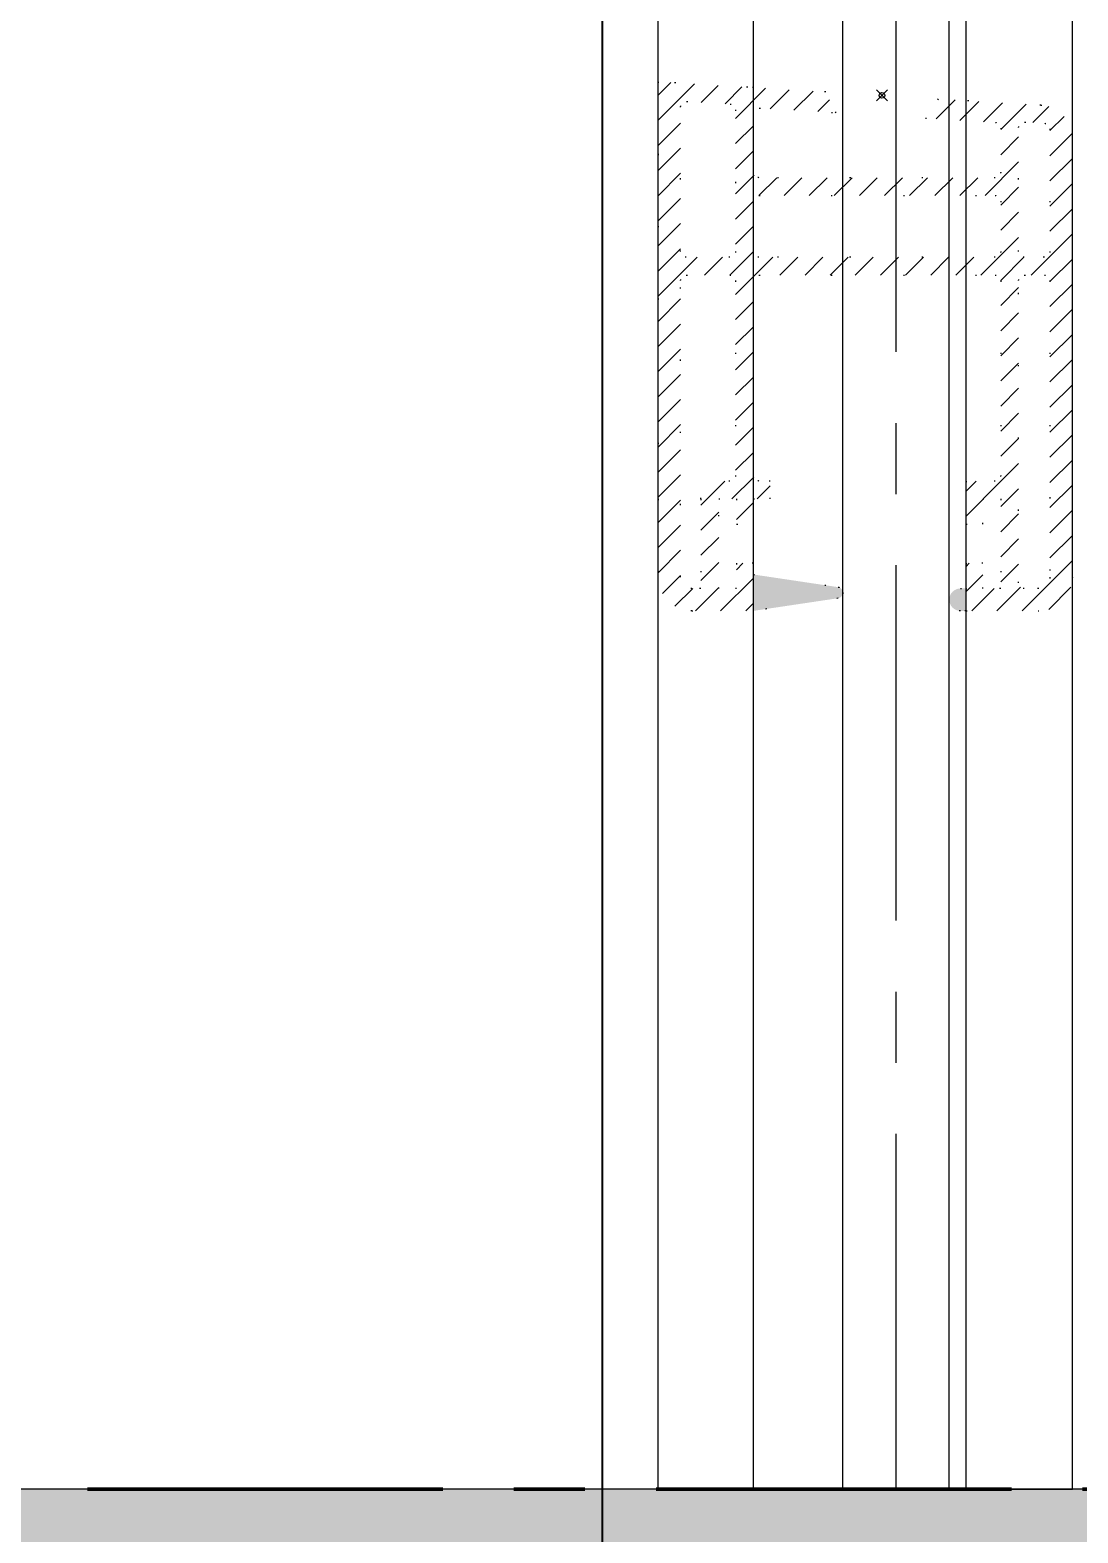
# Model space of a CAD drawing. Header units: millimetres. Extents: x -20000 to 230000, y -17405 to 25402.
# Drawn here: x 133466.4 to 133560, y -3992.6 to -3858.4 of the extents above; entities that cross this region are included whole.
import ezdxf

# ---------------------------------------------------------------- set-up
doc = ezdxf.new("R2010")
doc.units = ezdxf.units.MM
doc.header["$PDMODE"] = 35
doc.header["$PDSIZE"] = 0.5
doc.linetypes.add('AXES', pattern=[50.8, 31.75, -6.35, 6.35, -6.35])
doc.linetypes.add('POINTILLE', pattern=[6.35, 0, -6.35])
doc.layers.get('0').update_dxf_attribs({"lineweight": 13})
doc.layers.get('Defpoints').update_dxf_attribs({"true_color": 0xc2a584})
doc.layers.add('0 - Invisible', color=43, linetype='Continuous', lineweight=0, plot=False)
for name, color, linetype, lineweight in [('1 - Axe', 1, 'AXES', 0), ('1 - BETON', 251, 'Continuous', 25), ('1 - Cotation', 32, 'Continuous', 13), ('1 - Joint', 7, 'Continuous', 13), ('1 - PVC', 7, 'Continuous', 13)]:
    doc.layers.add(name, color=color, linetype=linetype, lineweight=lineweight)
doc.layers.add('1 - Cache', color=7, linetype='Continuous', lineweight=0, true_color=0xffffff)
doc.styles.add('Texte Poralu', font='tahomabd.ttf')
doc.dimstyles.new('100 - 1000', dxfattribs={"dimtxt": 15, "dimasz": 15, "dimexe": 5, "dimexo": 2.5, "dimgap": 8, "dimtad": 1, "dimdec": 1, "dimtxsty": 'Texte Poralu', "dimcen": 10, "dimazin": 0, "dimtfac": 1, "dimtdec": 1, "dimtmove": 0, "dimatfit": 3, "dimfxl": 1, "dimarcsym": 0})
doc.dimstyles.new('30 - 1000', dxfattribs={"dimtxt": 10, "dimasz": 10, "dimexe": 5, "dimexo": 2.5, "dimgap": 5, "dimtad": 1, "dimdec": 1, "dimtxsty": 'Texte Poralu', "dimcen": 5, "dimazin": 0, "dimtfac": 1, "dimtdec": 1, "dimtmove": 0, "dimatfit": 3, "dimfxl": 1, "dimarcsym": 0})

# ---------------------------------------------------------------- blocks, each defined once
blk = doc.blocks.new('*D953')
at = {"layer": 'Defpoints', "color": 0, "lineweight": -2, "transparency": 16777216}
blk.add_line((134840, -3795.67), (134875.99, -3795.67), dxfattribs=at)
at = {"layer": 'Defpoints', "color": 0, "transparency": 16777216}
for p in [(134837.5, -3795.67), (134837.5, -3795.67), (130000, -6005.67)]:
    blk.add_point(p, dxfattribs=at)
at = {"layer": 'Defpoints', "color": 0, "transparency": 16777216, "insert": (134859.25, -3785.46), "char_height": 10, "attachment_point": 5, "style": 'Texte Poralu'}
blk.add_mtext('2210', dxfattribs=at)
blk = doc.blocks.new('*D954')
at = {"layer": 'Defpoints', "color": 0, "lineweight": -2, "transparency": 16777216}
blk.add_line((135120, -3615.67), (135155.99, -3615.67), dxfattribs=at)
at = {"layer": 'Defpoints', "color": 0, "transparency": 16777216}
for p in [(135117.5, -3615.67), (135117.5, -3615.67), (130000, -6005.67)]:
    blk.add_point(p, dxfattribs=at)
at = {"layer": 'Defpoints', "color": 0, "transparency": 16777216, "insert": (135139.25, -3605.46), "char_height": 10, "attachment_point": 5, "style": 'Texte Poralu'}
blk.add_mtext('2390', dxfattribs=at)
blk = doc.blocks.new('*D955')
at = {"layer": 'Defpoints', "color": 0, "lineweight": -2, "transparency": 16777216}
blk.add_line((135420, -3505.67), (135455.99, -3505.67), dxfattribs=at)
at = {"layer": 'Defpoints', "color": 0, "transparency": 16777216}
for p in [(135417.5, -3505.67), (135417.5, -3505.67), (130000, -6005.67)]:
    blk.add_point(p, dxfattribs=at)
at = {"layer": 'Defpoints', "color": 0, "transparency": 16777216, "insert": (135439.25, -3495.46), "char_height": 10, "attachment_point": 5, "style": 'Texte Poralu'}
blk.add_mtext('2500', dxfattribs=at)
blk = doc.blocks.new('*D956')
at = {"layer": 'Defpoints', "color": 0, "lineweight": -2, "transparency": 16777216}
blk.add_line((134750, -3805.67), (134785.99, -3805.67), dxfattribs=at)
at = {"layer": 'Defpoints', "color": 0, "transparency": 16777216}
for p in [(134747.5, -3805.67), (134747.5, -3805.67), (130000, -6005.67)]:
    blk.add_point(p, dxfattribs=at)
at = {"layer": 'Defpoints', "color": 0, "transparency": 16777216, "insert": (134769.25, -3795.46), "char_height": 10, "attachment_point": 5, "style": 'Texte Poralu'}
blk.add_mtext('2200', dxfattribs=at)
blk = doc.blocks.new('*D1790')
at = {"layer": '1 - Cotation', "color": 0, "lineweight": -2, "transparency": 16777216}
for p, q in [((133520, -3805.67), (133867.5, -3805.67)), ((133862.5, -3820.67), (133862.5, -4391.27)), ((133620, -4406.27), (133867.5, -4406.27))]:
    blk.add_line(p, q, dxfattribs=at)
at = {"layer": '1 - Cotation', "color": 0, "transparency": 16777216}
for points in [[(133860, -3820.67), (133865, -3820.67), (133862.5, -3805.67)], [(133860, -4391.27), (133865, -4391.27), (133862.5, -4406.27)]]:
    blk.add_solid(points, dxfattribs=at)
at = {"layer": 'Defpoints', "color": 0, "transparency": 16777216}
for p in [(133517.5, -3805.67), (133617.5, -4406.27), (133862.5, -4406.27)]:
    blk.add_point(p, dxfattribs=at)
at = {"layer": '1 - Cotation', "color": 0, "transparency": 16777216, "insert": (133847, -4105.97), "char_height": 15, "attachment_point": 5, "rotation": 90, "style": 'Texte Poralu'}
blk.add_mtext('H', dxfattribs=at)
blk = doc.blocks.new('Rehau - Coulisse C3')
at = {"layer": '1 - Joint', "linetype": 'ByBlock'}
for points in [[(47.27, -8.5), (44.02, -8.5), (45.15, -16.07, 0.371453), (45.64, -16.5, 0.371453), (46.14, -16.07)], [(46.27, -26, 0.414214), (45.27, -27), (45.27, -27.5), (47.27, -27.5), (47.27, -27, 0.414214)]]:
    blk.add_hatch(color=256, dxfattribs=at).paths.add_polyline_path(points)
at = {"layer": '1 - PVC', "linetype": 'ByBlock'}
h = blk.add_hatch(dxfattribs=at)
h.set_pattern_fill('ANSI31', color=256, scale=0.5, style=0)
h.paths.add_polyline_path([(44.27, 0), (37.27, 0), (0, 0), (0.49, -8), (0.91, -14.96), (2.77, -15.89), (2.36, -9.03, -0.432221), (2.85, -8.5), (8.07, -8.5, -0.414214), (8.57, -9), (8.57, -30.1, -0.414214), (8.07, -30.6), (4.15, -30.6, -0.396433), (3.65, -30.13), (3.26, -23.87), (1.53, -25.02), (2.09, -34.18, 0.396433), (5.09, -37), (44.27, -37, 0.414214), (47.27, -34), (47.27, -27.5), (45.27, -27.5), (43.02, -27.5), (43.02, -29), (45.27, -29), (45.27, -30.6), (37.27, -30.6), (37.27, -29), (39.52, -29), (39.52, -27.5), (35.67, -27.5), (35.67, -30.1, -0.414214), (35.17, -30.6), (17.77, -30.6, -0.414214), (17.27, -30.1), (17.27, -9, -0.414214), (17.77, -8.5), (35.17, -8.5, -0.414214), (35.67, -9), (35.67, -10), (37.27, -10), (37.27, -8.5), (39.52, -8.5), (39.52, -7), (37.27, -7), (37.27, -5.4), (45.27, -5.4), (45.27, -7), (43.02, -7), (43.02, -8.5), (44.02, -8.5), (47.27, -8.5), (47.27, -3, 0.414214)])
h.paths.add_polyline_path([(17.77, -2), (44.27, -2, -0.414214), (45.27, -3), (45.27, -3.8), (37.27, -3.8, 0.414214), (35.67, -5.4), (35.67, -6.4, -0.414214), (35.17, -6.9), (17.77, -6.9, -0.414214), (17.27, -6.4), (17.27, -2.5, -0.414214)], flags=16)
h.paths.add_polyline_path([(15.67, -2.5), (15.67, -6.4, -0.414214), (15.17, -6.9), (2.5, -6.9, -0.396433), (2, -6.43), (1.76, -2.53, -0.432221), (2.26, -2), (15.17, -2, -0.414214)], flags=16)
h.paths.add_polyline_path([(15.67, -9), (15.67, -30.1, -0.414214), (15.17, -30.6), (10.67, -30.6, -0.414214), (10.17, -30.1), (10.17, -9, -0.414214), (10.67, -8.5), (15.17, -8.5, -0.414214)], flags=16)
h.paths.add_polyline_path([(17.77, -32.2), (44.77, -32.2, -0.414214), (45.27, -32.7), (45.27, -34, -0.414214), (44.27, -35), (17.77, -35, -0.414214), (17.27, -34.5), (17.27, -32.7, -0.414214)], flags=16)
h.paths.add_polyline_path([(15.17, -32.2, -0.414214), (15.67, -32.7), (15.67, -34.5, -0.414214), (15.17, -35), (4.21, -35, -0.396433), (3.71, -34.53), (3.6, -32.73, -0.432221), (4.1, -32.2)], flags=16)
at = {"layer": '0 - Invisible'}
blk.add_point((1.22, -19.99), dxfattribs=at)
at = {"layer": '1 - Joint', "linetype": 'ByBlock'}
for p, q in [((44.02, -8.5), (47.27, -8.5)), ((44.02, -8.5), (45.15, -16.07)), ((46.14, -16.07), (47.27, -8.5)), ((45.27, -27), (45.27, -27.5)), ((45.27, -27.5), (47.27, -27.5)), ((47.27, -27.5), (47.27, -27))]:
    blk.add_line(p, q, dxfattribs=at)
for centre, radius, start, end in [((45.64, -16), 0.5, 188.4894, 270), ((45.64, -16), 0.5, 270, 351.5106), ((46.27, -27), 1, 90, 180), ((46.27, -27), 1, 0, 90)]:
    blk.add_arc(centre, radius, start, end, dxfattribs=at)
at = {"layer": '1 - PVC', "linetype": 'ByBlock'}
for points in [[(47.27, -27.5), (47.27, -34, -0.414214), (44.27, -37), (5.09, -37, -0.396433), (2.09, -34.18), (1.53, -25.02), (3.26, -23.87), (3.65, -30.13, 0.396433), (4.15, -30.6), (8.07, -30.6, 0.414214), (8.57, -30.1), (8.57, -9, 0.414214), (8.07, -8.5), (2.85, -8.5, 0.432221), (2.36, -9.03), (2.77, -15.89), (0.91, -14.96), (0.49, -8), (0, 0), (37.27, 0), (44.27, 0, -0.414214), (47.27, -3), (47.27, -8.5)], [(44.02, -8.5), (43.02, -8.5), (43.02, -7), (45.27, -7), (45.27, -5.4), (37.27, -5.4), (37.27, -7), (39.52, -7), (39.52, -8.5), (37.27, -8.5), (37.27, -10), (35.67, -10), (35.67, -9, 0.414214), (35.17, -8.5), (17.77, -8.5, 0.414214), (17.27, -9), (17.27, -30.1, 0.414214), (17.77, -30.6), (35.17, -30.6, 0.414214), (35.67, -30.1), (35.67, -27.5), (39.52, -27.5), (39.52, -29), (37.27, -29), (37.27, -30.6), (45.27, -30.6), (45.27, -29), (43.02, -29), (43.02, -27.5), (45.27, -27.5)]]:
    blk.add_lwpolyline(points, format="xyb", dxfattribs=at)
for points in [[(1.76, -2.53), (2, -6.43, 0.396433), (2.5, -6.9), (15.17, -6.9, 0.414214), (15.67, -6.4), (15.67, -2.5, 0.414214), (15.17, -2), (2.26, -2, 0.432221)], [(37.27, -3.8), (45.27, -3.8), (45.27, -3, 0.414214), (44.27, -2), (17.77, -2, 0.414214), (17.27, -2.5), (17.27, -6.4, 0.414214), (17.77, -6.9), (35.17, -6.9, 0.414214), (35.67, -6.4), (35.67, -5.4, -0.414214)], [(10.67, -8.5, 0.414214), (10.17, -9), (10.17, -30.1, 0.414214), (10.67, -30.6), (15.17, -30.6, 0.414214), (15.67, -30.1), (15.67, -9, 0.414214), (15.17, -8.5)], [(3.71, -34.53, 0.396433), (4.21, -35), (15.17, -35, 0.414214), (15.67, -34.5), (15.67, -32.7, 0.414214), (15.17, -32.2), (4.1, -32.2, 0.432221), (3.6, -32.73)], [(44.77, -32.2), (17.77, -32.2, 0.414214), (17.27, -32.7), (17.27, -34.5, 0.414214), (17.77, -35), (44.27, -35, 0.414214), (45.27, -34), (45.27, -32.7, 0.414214)]]:
    blk.add_lwpolyline(points, format="xyb", close=True, dxfattribs=at)
blk = doc.blocks.new('*U1771')
at = {"layer": '1 - Axe'}
blk.add_line((26.25, -193.06), (26.25, -20), dxfattribs=at)
at = {"layer": '1 - Joint'}
for p, q in [((21.5, -193.06), (21.5, -20)), ((31, -193.06), (31, -20))]:
    blk.add_line(p, q, dxfattribs=at)
at = {"layer": '1 - PVC'}
for p, q in [((5, -193.06), (5, -20)), ((13.5, -193.06), (13.5, -20)), ((32.5, -193.06), (32.5, -20)), ((42, -193.06), (42, -20)), ((5, -193.06), (42, -193.06))]:
    blk.add_line(p, q, dxfattribs=at)
at = {"linetype": 'POINTILLE', "xscale": -1, "rotation": 90}
blk.add_blockref('Rehau - Coulisse C3', (5, -67.32), dxfattribs=at)
blk = doc.blocks.new('*U439')
at = {"layer": '1 - Cache'}
blk.add_hatch(color=256, dxfattribs=at).paths.add_polyline_path([(-20, -10), (420, -10), (420, 10), (-20, 10)])
at = {"layer": '0 - Invisible'}
blk.add_lwpolyline([(-20, -10), (420, -10), (420, 10), (-20, 10)], close=True, dxfattribs=at)
at = {"layer": '1 - Axe', "lineweight": 50}
blk.add_line((-20, 10), (420, 10), dxfattribs=at)
blk = doc.blocks.new('*D1783')
at = {"layer": 'Defpoints', "color": 0, "lineweight": -2, "transparency": 16777216}
blk.add_line((133620, -3615.67), (133655.99, -3615.67), dxfattribs=at)
at = {"layer": 'Defpoints', "color": 0, "transparency": 16777216}
for p in [(133617.5, -3615.67), (133617.5, -3615.67), (128500, -6005.67)]:
    blk.add_point(p, dxfattribs=at)
at = {"layer": 'Defpoints', "color": 0, "transparency": 16777216, "insert": (133639.25, -3605.46), "char_height": 10, "attachment_point": 5, "style": 'Texte Poralu'}
blk.add_mtext('2390', dxfattribs=at)
blk = doc.blocks.new('*D1784')
at = {"layer": 'Defpoints', "color": 0, "lineweight": -2, "transparency": 16777216}
blk.add_line((133920, -3505.67), (133955.99, -3505.67), dxfattribs=at)
at = {"layer": 'Defpoints', "color": 0, "transparency": 16777216}
for p in [(133917.5, -3505.67), (133917.5, -3505.67), (128500, -6005.67)]:
    blk.add_point(p, dxfattribs=at)
at = {"layer": 'Defpoints', "color": 0, "transparency": 16777216, "insert": (133939.25, -3495.46), "char_height": 10, "attachment_point": 5, "style": 'Texte Poralu'}
blk.add_mtext('2500', dxfattribs=at)

msp = doc.modelspace()

# ---------------------------------------------------------------- linework, layer by layer
at = {"layer": '1 - BETON', "ltscale": 2}
msp.add_lwpolyline([(133517.5, -3795.67), (133517.5, -4406.27), (133467.5, -4406.27)], dxfattribs=at)

# ---------------------------------------------------------------- block references
for name, p in [('*U1771', (133517.5, -3795.67)), ('*U439', (133237.5, -3998.73))]:
    msp.add_blockref(name, p)

# ---------------------------------------------------------------- dimensions: what is measured, and where the dimension line sits
at = {"layer": '1 - Cotation'}
dim = msp.add_linear_dim(base=(133862.5, -4406.27), p1=(133517.5, -3805.67), p2=(133617.5, -4406.27), angle=90, text='H', dimstyle='100 - 1000', dxfattribs=at)
dim.commit()
dim.dimension.update_dxf_attribs({"geometry": '*D1790', "text_midpoint": (133847, -4105.97)})
at = {"layer": 'Defpoints'}
for feature_location, origin, picture, middle in [((133917.5, -3505.67), (128500, -6005.67), '*D1784', (133939.25, -3495.46)), ((135417.5, -3505.67), (130000, -6005.67), '*D955', (135439.25, -3495.46)), ((133617.5, -3615.67), (128500, -6005.67), '*D1783', (133639.25, -3605.46)), ((135117.5, -3615.67), (130000, -6005.67), '*D954', (135139.25, -3605.46)), ((134837.5, -3795.67), (130000, -6005.67), '*D953', (134859.25, -3785.46)), ((134747.5, -3805.67), (130000, -6005.67), '*D956', (134769.25, -3795.46))]:
    dim = msp.add_ordinate_dim(feature_location=feature_location, offset=(0, 0), dtype=0, origin=origin, dimstyle='30 - 1000', dxfattribs=at)
    dim.commit()
    dim.dimension.update_dxf_attribs({"geometry": picture, "text_midpoint": middle})

doc.saveas('drawing.dxf')
